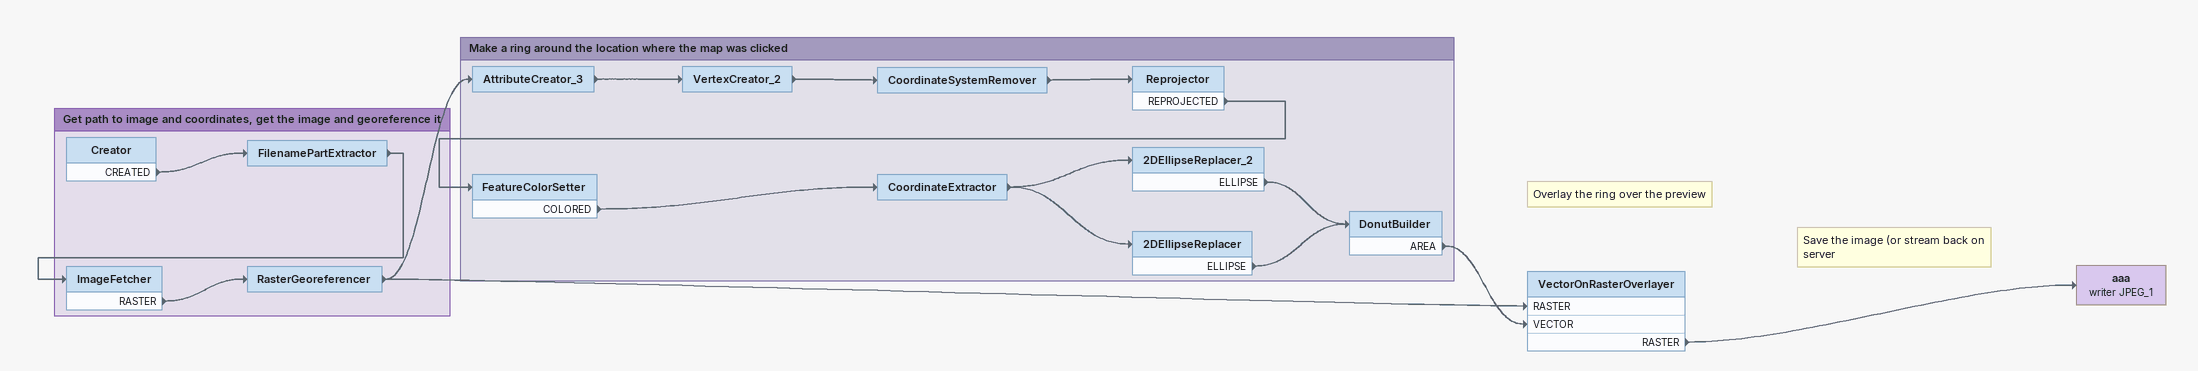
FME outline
Note: Overlay the ring over the preview
VectorOnRasterOverlayer
    RASTER -> aaa (writer JPEG_1)
Note: Save the image (or stream back on server
aaa (writer JPEG_1)

Bookmark: Get path to image and coordinates, get the image and georeference it
Creator
    CREATED -> FilenamePartExtractor
FilenamePartExtractor
    -> ImageFetcher
ImageFetcher
    RASTER -> RasterGeoreferencer
RasterGeoreferencer
    -> AttributeCreator_3
    -> VectorOnRasterOverlayer [RASTER]

Bookmark: Make a ring around the location where the map was clicked
AttributeCreator_3
    -> VertexCreator_2
VertexCreator_2
    -> CoordinateSystemRemover
CoordinateSystemRemover
    -> Reprojector
Reprojector
    REPROJECTED -> FeatureColorSetter
FeatureColorSetter
    COLORED -> CoordinateExtractor
CoordinateExtractor
    -> 2DEllipseReplacer
    -> 2DEllipseReplacer_2
2DEllipseReplacer_2
    ELLIPSE -> DonutBuilder
2DEllipseReplacer
    ELLIPSE -> DonutBuilder
DonutBuilder
    AREA -> VectorOnRasterOverlayer [VECTOR]
